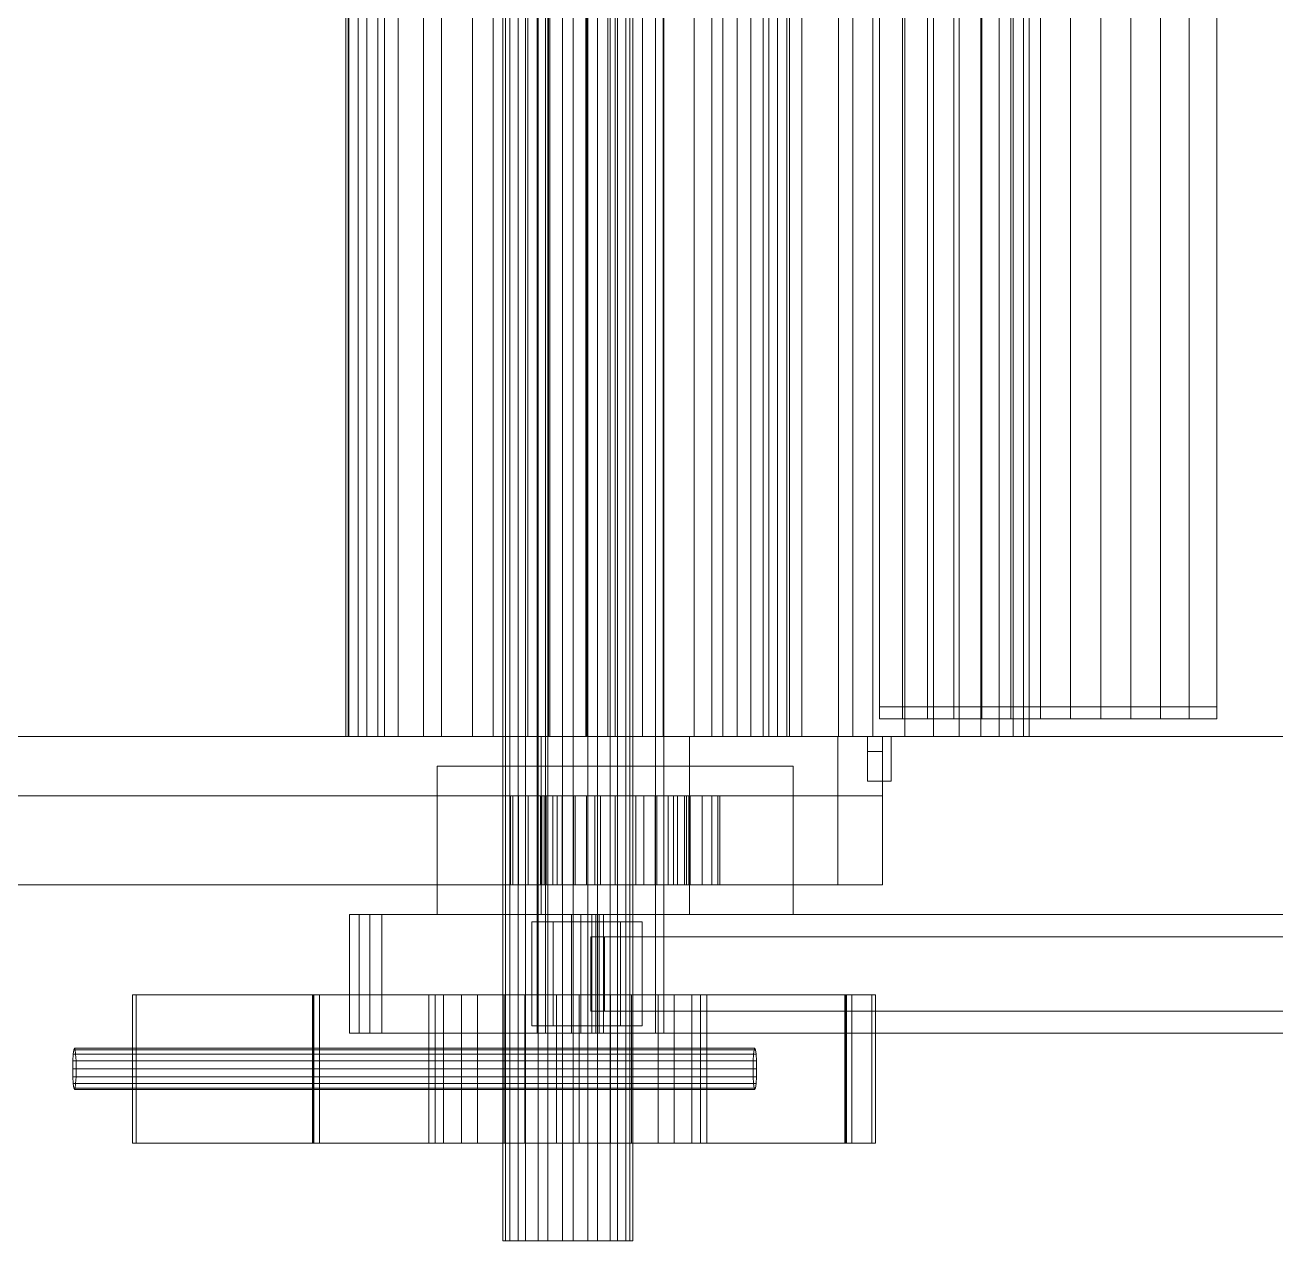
# Model space of a CAD drawing. Header units: millimetres. Extents: x -1970 to 34302, y -65268 to 6837.
# Drawn here: x 27429.3 to 27850.8, y -18420 to -18010.2 of the extents above; entities that cross this region are included whole.
import ezdxf

# ---------------------------------------------------------------- set-up
doc = ezdxf.new("R2010")
doc.units = ezdxf.units.MM
for name, color, linetype, lineweight in [('superior_C05', 7, 'Continuous', 0), ('superior_C05-C07', 7, 'Continuous', 0), ('superior_C07', 7, 'Continuous', 0)]:
    doc.layers.add(name, color=color, linetype=linetype, lineweight=lineweight)

msp = doc.modelspace()

# ---------------------------------------------------------------- linework, layer by layer
at = {"layer": 'superior_C05'}
for p, q in [((27538.187, -17750), (27538.187, -18250)), ((27548.187, -17750), (27548.187, -18250)), ((27628.187, -18250), (27628.187, -17750)), ((27708.187, -17750), (27708.187, -18250)), ((25128.187, -18250), (27628.187, -18250)), ((27538.187, -18250), (25218.187, -18250)), ((27548.187, -18250), (27550.511, -18250)), ((27550.511, -18250), (27557.35, -18250)), ((27557.35, -18250), (27568.306, -18250)), ((27568.306, -18250), (27582.741, -18250)), ((27582.741, -18250), (27599.818, -18250)), ((27599.818, -18250), (27618.544, -18250)), ((27605.662, -18250), (27603.187, -18250)), ((27603.187, -18250), (27603.187, -18310)), ((27612.599, -18250), (27605.662, -18250)), ((27622.624, -18250), (27612.599, -18250)), ((27618.544, -18250), (27637.83, -18250)), ((27633.75, -18250), (27622.624, -18250)), ((27628.187, -18250), (27647.768, -18250)), ((27628.187, -18250), (27647.332, -18250)), ((27643.774, -18250), (27633.75, -18250)), ((27637.83, -18250), (27656.555, -18250)), ((27650.711, -18250), (27643.774, -18250)), ((27647.332, -18250), (27665.364, -18250)), ((27647.768, -18250), (27666.368, -18250)), ((27653.187, -18250), (27650.711, -18250)), ((27653.187, -18250), (27653.187, -18310)), ((27656.555, -18250), (27673.632, -18250)), ((27665.364, -18250), (27681.236, -18250)), ((27666.368, -18250), (27683.054, -18250)), ((27673.632, -18250), (27688.067, -18250)), ((27681.236, -18250), (27694.025, -18250)), ((27683.054, -18250), (27696.988, -18250)), ((27688.067, -18250), (27699.023, -18250)), ((27694.025, -18250), (27702.988, -18250)), ((27696.988, -18250), (27707.472, -18250)), ((27699.023, -18250), (27705.862, -18250)), ((27702.988, -18250), (27707.603, -18250)), ((27705.862, -18250), (27708.187, -18250)), ((27707.472, -18250), (27713.98, -18250)), ((27713.98, -18250), (27716.187, -18250)), ((27568.187, -18310), (27568.187, -18260)), ((27568.187, -18260), (27688.187, -18260)), ((27688.187, -18260), (27688.187, -18310)), ((27328.187, -18270), (27718.187, -18270)), ((27593.614, -18270), (27592.937, -18270)), ((27592.937, -18270), (27602.937, -18270)), ((27592.937, -18300), (27592.937, -18270)), ((27595.62, -18270), (27593.614, -18270)), ((27593.614, -18270), (27603.422, -18270)), ((27593.614, -18300), (27593.614, -18270)), ((27598.877, -18270), (27595.62, -18270)), ((27595.62, -18270), (27604.859, -18270)), ((27595.62, -18300), (27595.62, -18270)), ((27603.261, -18270), (27598.877, -18270)), ((27598.877, -18270), (27607.192, -18270)), ((27598.877, -18300), (27598.877, -18270)), ((27602.937, -18270), (27603.422, -18270)), ((27602.937, -18270), (27602.937, -18300)), ((27608.603, -18270), (27603.261, -18270)), ((27603.261, -18270), (27610.332, -18270)), ((27603.261, -18300), (27603.261, -18270)), ((27603.422, -18270), (27604.859, -18270)), ((27603.422, -18270), (27603.422, -18300)), ((27604.187, -18300), (27604.187, -18270)), ((27604.187, -18270), (27652.187, -18270)), ((27604.859, -18270), (27607.192, -18270)), ((27604.859, -18270), (27604.859, -18300)), ((27607.192, -18270), (27610.332, -18270)), ((27607.192, -18270), (27607.192, -18300)), ((27614.697, -18270), (27608.603, -18270)), ((27608.603, -18270), (27614.158, -18270)), ((27608.603, -18300), (27608.603, -18270)), ((27610.332, -18270), (27614.158, -18270)), ((27610.332, -18270), (27610.332, -18300)), ((27614.158, -18270), (27618.524, -18270)), ((27614.158, -18270), (27614.158, -18300)), ((27621.31, -18270), (27614.697, -18270)), ((27614.697, -18270), (27618.524, -18270)), ((27614.697, -18300), (27614.697, -18270)), ((27618.524, -18270), (27623.261, -18270)), ((27618.524, -18270), (27618.524, -18300)), ((27628.187, -18270), (27621.31, -18270)), ((27621.31, -18270), (27623.261, -18270)), ((27621.31, -18300), (27621.31, -18270)), ((27623.261, -18270), (27628.187, -18270)), ((27623.261, -18270), (27623.261, -18300)), ((27635.064, -18270), (27628.187, -18270)), ((27628.187, -18270), (27633.113, -18270)), ((27628.187, -18270), (27628.187, -18300)), ((27635.064, -18270), (27633.113, -18270)), ((27633.113, -18270), (27637.849, -18270)), ((27633.113, -18270), (27633.113, -18300)), ((27641.676, -18270), (27635.064, -18270)), ((27635.064, -18300), (27635.064, -18270)), ((27641.676, -18270), (27637.849, -18270)), ((27637.849, -18270), (27642.215, -18270)), ((27637.849, -18270), (27637.849, -18300)), ((27647.77, -18270), (27641.676, -18270)), ((27641.676, -18300), (27641.676, -18270)), ((27647.77, -18270), (27642.215, -18270)), ((27642.215, -18270), (27646.041, -18270)), ((27642.215, -18270), (27642.215, -18300)), ((27653.112, -18270), (27646.041, -18270)), ((27646.041, -18270), (27649.181, -18270)), ((27646.041, -18270), (27646.041, -18300)), ((27653.112, -18270), (27647.77, -18270)), ((27647.77, -18300), (27647.77, -18270)), ((27657.496, -18270), (27649.181, -18270)), ((27649.181, -18270), (27651.515, -18270)), ((27649.181, -18270), (27649.181, -18300)), ((27660.753, -18270), (27651.515, -18270)), ((27651.515, -18270), (27652.951, -18270)), ((27651.515, -18270), (27651.515, -18300)), ((27652.187, -18270), (27652.187, -18300)), ((27662.759, -18270), (27652.951, -18270)), ((27652.951, -18270), (27653.437, -18270)), ((27652.951, -18270), (27652.951, -18300)), ((27657.496, -18270), (27653.112, -18270)), ((27653.112, -18300), (27653.112, -18270)), ((27653.437, -18270), (27663.437, -18270)), ((27653.437, -18300), (27653.437, -18270)), ((27660.753, -18270), (27657.496, -18270)), ((27657.496, -18300), (27657.496, -18270)), ((27662.759, -18270), (27660.753, -18270)), ((27660.753, -18300), (27660.753, -18270)), ((27663.437, -18270), (27662.759, -18270)), ((27662.759, -18300), (27662.759, -18270)), ((27663.437, -18270), (27663.437, -18300)), ((27718.187, -18270), (27718.187, -18300)), ((27718.187, -18300), (27328.187, -18300)), ((27602.937, -18300), (27592.937, -18300)), ((27592.937, -18300), (27593.614, -18300)), ((27603.422, -18300), (27593.614, -18300)), ((27593.614, -18300), (27595.62, -18300)), ((27604.859, -18300), (27595.62, -18300)), ((27595.62, -18300), (27598.877, -18300)), ((27607.192, -18300), (27598.877, -18300)), ((27598.877, -18300), (27603.261, -18300)), ((27603.422, -18300), (27602.937, -18300)), ((27610.332, -18300), (27603.261, -18300)), ((27603.261, -18300), (27608.603, -18300)), ((27604.859, -18300), (27603.422, -18300)), ((27652.187, -18300), (27604.187, -18300)), ((27607.192, -18300), (27604.859, -18300)), ((27610.332, -18300), (27607.192, -18300)), ((27614.158, -18300), (27608.603, -18300)), ((27608.603, -18300), (27614.697, -18300)), ((27614.158, -18300), (27610.332, -18300)), ((27618.524, -18300), (27614.158, -18300)), ((27618.524, -18300), (27614.697, -18300)), ((27614.697, -18300), (27621.31, -18300)), ((27623.261, -18300), (27618.524, -18300)), ((27623.261, -18300), (27621.31, -18300)), ((27621.31, -18300), (27628.187, -18300)), ((27628.187, -18300), (27623.261, -18300)), ((27633.113, -18300), (27628.187, -18300)), ((27628.187, -18300), (27635.064, -18300)), ((27637.849, -18300), (27633.113, -18300)), ((27633.113, -18300), (27635.064, -18300)), ((27635.064, -18300), (27641.676, -18300)), ((27642.215, -18300), (27637.849, -18300)), ((27637.849, -18300), (27641.676, -18300)), ((27641.676, -18300), (27647.77, -18300)), ((27646.041, -18300), (27642.215, -18300)), ((27642.215, -18300), (27647.77, -18300)), ((27649.181, -18300), (27646.041, -18300)), ((27646.041, -18300), (27653.112, -18300)), ((27647.77, -18300), (27653.112, -18300)), ((27651.515, -18300), (27649.181, -18300)), ((27649.181, -18300), (27657.496, -18300)), ((27652.951, -18300), (27651.515, -18300)), ((27651.515, -18300), (27660.753, -18300)), ((27653.437, -18300), (27652.951, -18300)), ((27652.951, -18300), (27662.759, -18300)), ((27653.112, -18300), (27657.496, -18300)), ((27663.437, -18300), (27653.437, -18300)), ((27657.496, -18300), (27660.753, -18300)), ((27660.753, -18300), (27662.759, -18300)), ((27662.759, -18300), (27663.437, -18300)), ((27688.187, -18310), (27568.187, -18310)), ((27603.187, -18310), (27605.662, -18310)), ((27605.662, -18310), (27612.599, -18310)), ((27612.599, -18310), (27622.624, -18310)), ((27622.624, -18310), (27633.75, -18310)), ((27633.75, -18310), (27643.774, -18310)), ((27643.774, -18310), (27650.711, -18310)), ((27650.711, -18310), (27653.187, -18310))]:
    msp.add_line(p, q, dxfattribs=at)
at = {"layer": 'superior_C05-C07'}
for p, q in [((27664.421, -17750), (27664.421, -18250)), ((27677.978, -18250), (27677.978, -17750)), ((27691.018, -18250), (27691.018, -17750)), ((27703.409, -18250), (27703.409, -17750)), ((27715.02, -18250), (27715.02, -17750)), ((27725.731, -18250), (27725.731, -17750)), ((27735.433, -18250), (27735.433, -17750)), ((27744.024, -18250), (27744.024, -17750)), ((27751.415, -18250), (27751.415, -17750)), ((27757.53, -18250), (27757.53, -17750)), ((27762.305, -18250), (27762.305, -17750)), ((27765.692, -18250), (27765.692, -17750)), ((27767.654, -18250), (27767.654, -17750)), ((27717.187, -17760), (27717.187, -18240)), ((27724.938, -18240), (27724.938, -17760)), ((27733.345, -18240), (27733.345, -17760)), ((27742.304, -18240), (27742.304, -17760)), ((27751.713, -18240), (27751.713, -17760)), ((27761.47, -18240), (27761.47, -17760)), ((27771.471, -18240), (27771.471, -17760)), ((27781.615, -18240), (27781.615, -17760)), ((27791.798, -18240), (27791.798, -17760)), ((27801.918, -18240), (27801.918, -17760)), ((27811.872, -18240), (27811.872, -17760)), ((27821.557, -18240), (27821.557, -17760)), ((27830.872, -18240), (27830.872, -17760)), ((27717.187, -18240), (27724.938, -18240)), ((27717.187, -18244), (27717.187, -18240)), ((27717.187, -18244), (27724.938, -18244)), ((27724.938, -18240), (27724.938, -18244)), ((27724.938, -18240), (27733.345, -18240)), ((27724.938, -18244), (27733.345, -18244)), ((27733.345, -18240), (27733.345, -18244)), ((27733.345, -18240), (27742.304, -18240)), ((27733.345, -18244), (27742.304, -18244)), ((27742.304, -18240), (27742.304, -18244)), ((27742.304, -18240), (27751.713, -18240)), ((27742.304, -18244), (27751.713, -18244)), ((27751.713, -18240), (27751.713, -18244)), ((27751.713, -18240), (27761.47, -18240)), ((27751.713, -18244), (27761.47, -18244)), ((27761.47, -18240), (27761.47, -18244)), ((27761.47, -18240), (27771.471, -18240)), ((27761.47, -18244), (27771.471, -18244)), ((27771.471, -18240), (27771.471, -18244)), ((27771.471, -18240), (27781.615, -18240)), ((27771.471, -18244), (27781.615, -18244)), ((27781.615, -18240), (27781.615, -18244)), ((27781.615, -18240), (27791.798, -18240)), ((27781.615, -18244), (27791.798, -18244)), ((27791.798, -18240), (27791.798, -18244)), ((27791.798, -18240), (27801.918, -18240)), ((27791.798, -18244), (27801.918, -18244)), ((27801.918, -18240), (27801.918, -18244)), ((27801.918, -18240), (27811.872, -18240)), ((27801.918, -18244), (27811.872, -18244)), ((27811.872, -18240), (27811.872, -18244)), ((27811.872, -18240), (27821.557, -18240)), ((27811.872, -18244), (27821.557, -18244)), ((27821.557, -18240), (27821.557, -18244)), ((27821.557, -18240), (27830.872, -18240)), ((27821.557, -18244), (27830.872, -18244)), ((27830.872, -18240), (27830.872, -18244)), ((27664.421, -18250), (27677.978, -18250)), ((27677.978, -18250), (27691.018, -18250)), ((27691.018, -18250), (27703.409, -18250)), ((27703.187, -18300), (27703.187, -18250)), ((27703.187, -18250), (27718.187, -18250)), ((27703.409, -18250), (27715.02, -18250)), ((27713.187, -18255), (27713.187, -18250)), ((27713.187, -18250), (27718.187, -18250)), ((27713.187, -18250), (27721.187, -18250)), ((27713.187, -18265), (27713.187, -18250)), ((27715.02, -18250), (27725.731, -18250)), ((27718.187, -18250), (27718.187, -18300)), ((27718.187, -18250), (27718.187, -18255)), ((27721.187, -18250), (27721.187, -18265)), ((27725.731, -18250), (27735.433, -18250)), ((27735.433, -18250), (27744.024, -18250)), ((27744.024, -18250), (27751.415, -18250)), ((27751.415, -18250), (27757.53, -18250)), ((27757.53, -18250), (27762.305, -18250)), ((27762.305, -18250), (27765.692, -18250)), ((27765.692, -18250), (27767.654, -18250)), ((27718.187, -18255), (27713.187, -18255)), ((27713.187, -18265), (27721.187, -18265)), ((27718.187, -18300), (27703.187, -18300))]:
    msp.add_line(p, q, dxfattribs=at)
at = {"layer": 'superior_C07'}
for p, q in [((27590.258, -17580), (27590.258, -18420)), ((27591.25, -17580), (27591.25, -18420)), ((27592.605, -17580), (27592.605, -18420)), ((27595.429, -17580), (27595.429, -18420)), ((27597.932, -17580), (27597.932, -18420)), ((27602.159, -17580), (27602.159, -18420)), ((27605.43, -17580), (27605.43, -18420)), ((27610.416, -17580), (27610.416, -18420)), ((27613.957, -17580), (27613.957, -18420)), ((27618.943, -17580), (27618.943, -18420)), ((27622.214, -17580), (27622.214, -18420)), ((27626.441, -17580), (27626.441, -18420)), ((27628.944, -17580), (27628.944, -18420)), ((27631.769, -17580), (27631.769, -18420)), ((27633.123, -17580), (27633.123, -18420)), ((27634.115, -18420), (27634.115, -17580)), ((27601.907, -17650), (27601.907, -18350)), ((27604.723, -18350), (27604.723, -17650)), ((27641.777, -18350), (27641.777, -17650)), ((27644.593, -17650), (27644.593, -18350)), ((27537.43, -17750), (27537.43, -18250)), ((27538.415, -17750), (27538.415, -18250)), ((27541.539, -17750), (27541.539, -18250)), ((27544.428, -17750), (27544.428, -18250)), ((27550.462, -17750), (27550.462, -18250)), ((27555.058, -17750), (27555.058, -18250)), ((27563.593, -17750), (27563.593, -18250)), ((27569.582, -17750), (27569.582, -18250)), ((27580.034, -17750), (27580.034, -18250)), ((27587.009, -17750), (27587.009, -18250)), ((27598.667, -17750), (27598.667, -18250)), ((27606.152, -17750), (27606.152, -18250)), ((27618.221, -18250), (27618.221, -17750)), ((27618.623, -17750), (27618.623, -18250)), ((27625.706, -17750), (27625.706, -18250)), ((27637.364, -17750), (27637.364, -18250)), ((27644.339, -17750), (27644.339, -18250)), ((27654.791, -17750), (27654.791, -18250)), ((27660.781, -17750), (27660.781, -18250)), ((27669.315, -17750), (27669.315, -18250)), ((27673.911, -17750), (27673.911, -18250)), ((27679.945, -17750), (27679.945, -18250)), ((27682.834, -17750), (27682.834, -18250)), ((27685.958, -17750), (27685.958, -18250)), ((27686.943, -18250), (27686.943, -17750)), ((27605.669, -18250), (27605.669, -18000)), ((27606.152, -18000), (27606.152, -18250)), ((27538.415, -18250), (27537.43, -18250)), ((27537.43, -18250), (27541.539, -18250)), ((27544.428, -18250), (27538.415, -18250)), ((27541.539, -18250), (27550.462, -18250)), ((27555.058, -18250), (27544.428, -18250)), ((27550.462, -18250), (27563.593, -18250)), ((27569.582, -18250), (27555.058, -18250)), ((27563.593, -18250), (27580.034, -18250)), ((27587.009, -18250), (27569.582, -18250)), ((27580.034, -18250), (27598.667, -18250)), ((27606.152, -18250), (27587.009, -18250)), ((27598.667, -18250), (27618.221, -18250)), ((27605.669, -18250), (27954.535, -18250)), ((27606.152, -18250), (27605.669, -18250)), ((27606.152, -18250), (27955.017, -18250)), ((27625.706, -18250), (27606.152, -18250)), ((31954.118, -18250), (27618.221, -18250)), ((27618.623, -18250), (27618.221, -18250)), ((27618.221, -18250), (27637.364, -18250)), ((27618.623, -18250), (31954.52, -18250)), ((27644.339, -18250), (27625.706, -18250)), ((27637.364, -18250), (27654.791, -18250)), ((27660.781, -18250), (27644.339, -18250)), ((27654.791, -18250), (27669.315, -18250)), ((27673.911, -18250), (27660.781, -18250)), ((27669.315, -18250), (27679.945, -18250)), ((27682.834, -18250), (27673.911, -18250)), ((27679.945, -18250), (27685.958, -18250)), ((27686.943, -18250), (27682.834, -18250)), ((27685.958, -18250), (27686.943, -18250)), ((27538.637, -18310), (27541.855, -18310)), ((27538.637, -18350), (27538.637, -18310)), ((27613.393, -18310), (27538.637, -18310)), ((27541.855, -18310), (27541.855, -18350)), ((27541.855, -18310), (27616.612, -18310)), ((27545.476, -18310), (27549.499, -18310)), ((27545.476, -18350), (27545.476, -18310)), ((27620.233, -18310), (27545.476, -18310)), ((27549.499, -18310), (27549.499, -18350)), ((27549.499, -18310), (27624.256, -18310)), ((27613.393, -18310), (27616.612, -18310)), ((27613.393, -18350), (27613.393, -18310)), ((28809.503, -18310), (27613.393, -18310)), ((27616.612, -18310), (27616.612, -18350)), ((27616.612, -18310), (28812.721, -18310)), ((27620.233, -18310), (27620.233, -18350)), ((27624.256, -18310), (27620.233, -18310)), ((27621.687, -18310), (27622.801, -18310)), ((27621.687, -18350), (27621.687, -18310)), ((28823.429, -18310), (27621.687, -18310)), ((27622.801, -18310), (27622.801, -18350)), ((27622.801, -18310), (28824.543, -18310)), ((27624.256, -18350), (27624.256, -18310)), ((27629.954, -18312.5), (27600.051, -18312.5)), ((27600.051, -18312.5), (27600.051, -18347.5)), ((27607.293, -18312.5), (27600.051, -18312.5)), ((27607.293, -18347.5), (27607.293, -18312.5)), ((27607.293, -18312.5), (27637.195, -18312.5)), ((27629.954, -18347.5), (27629.954, -18312.5)), ((27629.954, -18312.5), (27637.195, -18312.5)), ((27637.195, -18312.5), (27637.195, -18347.5)), ((27619.922, -18317.5), (27624.566, -18317.5)), ((27619.922, -18342.5), (27619.922, -18317.5)), ((28808.79, -18317.5), (27619.922, -18317.5)), ((27624.566, -18317.5), (27624.566, -18342.5)), ((27624.566, -18317.5), (28813.434, -18317.5)), ((27714.678, -18337), (27465.489, -18337)), ((27465.489, -18337), (27465.489, -18387)), ((27466.696, -18337), (27465.489, -18337)), ((27466.696, -18387), (27466.696, -18337)), ((27466.696, -18337), (27715.885, -18337)), ((27705.596, -18337), (27526.18, -18337)), ((27526.18, -18337), (27526.18, -18387)), ((27526.662, -18337), (27526.18, -18337)), ((27705.918, -18337), (27526.501, -18337)), ((27526.501, -18337), (27526.501, -18387)), ((27528.513, -18337), (27526.501, -18337)), ((27526.662, -18387), (27526.662, -18337)), ((27526.662, -18337), (27706.079, -18337)), ((27528.513, -18387), (27528.513, -18337)), ((27528.513, -18337), (27707.929, -18337)), ((27570.352, -18337), (27565.339, -18337)), ((27565.339, -18337), (27567.458, -18337)), ((27565.339, -18337), (27565.339, -18387)), ((27567.458, -18337), (27576.386, -18337)), ((27567.458, -18337), (27567.458, -18387)), ((27581.734, -18337), (27570.352, -18337)), ((27570.352, -18337), (27570.352, -18387)), ((27576.386, -18337), (27590.765, -18337)), ((27576.386, -18337), (27576.386, -18387)), ((27597.753, -18337), (27581.734, -18337)), ((27581.734, -18337), (27581.734, -18387)), ((27590.765, -18337), (27608.405, -18337)), ((27590.765, -18337), (27590.765, -18387)), ((27615.968, -18337), (27597.753, -18337)), ((27597.753, -18337), (27597.753, -18387)), ((27608.405, -18337), (27626.621, -18337)), ((27608.405, -18337), (27608.405, -18387)), ((27633.608, -18337), (27615.968, -18337)), ((27615.968, -18337), (27615.968, -18387)), ((27626.621, -18337), (27642.639, -18337)), ((27626.621, -18337), (27626.621, -18387)), ((27647.987, -18337), (27633.608, -18337)), ((27633.608, -18337), (27633.608, -18387)), ((27642.639, -18337), (27654.021, -18337)), ((27642.639, -18337), (27642.639, -18387)), ((27656.915, -18337), (27647.987, -18337)), ((27647.987, -18337), (27647.987, -18387)), ((27654.021, -18337), (27659.034, -18337)), ((27654.021, -18337), (27654.021, -18387)), ((27659.034, -18337), (27656.915, -18337)), ((27656.915, -18337), (27656.915, -18387)), ((27659.034, -18387), (27659.034, -18337)), ((27705.596, -18387), (27705.596, -18337)), ((27705.596, -18337), (27706.079, -18337)), ((27705.918, -18387), (27705.918, -18337)), ((27705.918, -18337), (27707.929, -18337)), ((27706.079, -18337), (27706.079, -18387)), ((27707.929, -18337), (27707.929, -18387)), ((27714.678, -18387), (27714.678, -18337)), ((27714.678, -18337), (27715.885, -18337)), ((27715.885, -18337), (27715.885, -18387)), ((27624.566, -18342.5), (27619.922, -18342.5)), ((27619.922, -18342.5), (28808.79, -18342.5)), ((27624.566, -18342.5), (28813.434, -18342.5)), ((27600.051, -18347.5), (27629.954, -18347.5)), ((27607.293, -18347.5), (27600.051, -18347.5)), ((27637.195, -18347.5), (27607.293, -18347.5)), ((27637.195, -18347.5), (27629.954, -18347.5)), ((27541.855, -18350), (27538.637, -18350)), ((27538.637, -18350), (27613.393, -18350)), ((27541.855, -18350), (27616.612, -18350)), ((27549.499, -18350), (27545.476, -18350)), ((27545.476, -18350), (27620.233, -18350)), ((27549.499, -18350), (27624.256, -18350)), ((27601.907, -18350), (27641.777, -18350)), ((27601.907, -18350), (27604.723, -18350)), ((27644.593, -18350), (27604.723, -18350)), ((27616.612, -18350), (27613.393, -18350)), ((27613.393, -18350), (28809.503, -18350)), ((27616.612, -18350), (28812.721, -18350)), ((27620.233, -18350), (27624.256, -18350)), ((27622.801, -18350), (27621.687, -18350)), ((27621.687, -18350), (28823.429, -18350)), ((27622.801, -18350), (28824.543, -18350)), ((27644.593, -18350), (27641.777, -18350)), ((27445.436, -18359.321), (27445.558, -18357.05)), ((27445.558, -18357.05), (27445.741, -18355.533)), ((27445.558, -18357.05), (27674.812, -18357.05)), ((27445.741, -18355.533), (27445.956, -18355)), ((27445.741, -18355.533), (27674.995, -18355.533)), ((27445.956, -18355), (27446.172, -18355.533)), ((27675.21, -18355), (27445.956, -18355)), ((27446.172, -18355.533), (27446.354, -18357.05)), ((27446.172, -18355.533), (27675.426, -18355.533)), ((27446.354, -18357.05), (27446.476, -18359.321)), ((27446.354, -18357.05), (27675.609, -18357.05)), ((27674.812, -18357.05), (27674.69, -18359.321)), ((27674.995, -18355.533), (27674.812, -18357.05)), ((27675.21, -18355), (27674.995, -18355.533)), ((27675.426, -18355.533), (27675.21, -18355)), ((27675.609, -18357.05), (27675.426, -18355.533)), ((27675.731, -18359.321), (27675.609, -18357.05)), ((27445.393, -18362), (27445.436, -18359.321)), ((27445.436, -18364.679), (27445.393, -18362)), ((27445.393, -18362), (27674.647, -18362)), ((27445.436, -18359.321), (27674.69, -18359.321)), ((27446.476, -18359.321), (27446.519, -18362)), ((27446.476, -18359.321), (27675.731, -18359.321)), ((27446.519, -18362), (27446.476, -18364.679)), ((27446.519, -18362), (27675.774, -18362)), ((27674.69, -18359.321), (27674.647, -18362)), ((27674.647, -18362), (27674.69, -18364.679)), ((27675.774, -18362), (27675.731, -18359.321)), ((27675.731, -18364.679), (27675.774, -18362)), ((27445.558, -18366.95), (27445.436, -18364.679)), ((27445.436, -18364.679), (27674.69, -18364.679)), ((27446.476, -18364.679), (27446.354, -18366.95)), ((27446.476, -18364.679), (27675.731, -18364.679)), ((27674.69, -18364.679), (27674.812, -18366.95)), ((27675.609, -18366.95), (27675.731, -18364.679)), ((27445.741, -18368.467), (27445.558, -18366.95)), ((27445.558, -18366.95), (27674.812, -18366.95)), ((27445.956, -18369), (27445.741, -18368.467)), ((27445.741, -18368.467), (27674.995, -18368.467)), ((27446.172, -18368.467), (27445.956, -18369)), ((27445.956, -18369), (27675.21, -18369)), ((27446.354, -18366.95), (27446.172, -18368.467)), ((27446.172, -18368.467), (27675.426, -18368.467)), ((27446.354, -18366.95), (27675.609, -18366.95)), ((27674.812, -18366.95), (27674.995, -18368.467)), ((27674.995, -18368.467), (27675.21, -18369)), ((27675.21, -18369), (27675.426, -18368.467)), ((27675.426, -18368.467), (27675.609, -18366.95)), ((27465.489, -18387), (27714.678, -18387)), ((27465.489, -18387), (27466.696, -18387)), ((27715.885, -18387), (27466.696, -18387)), ((27526.18, -18387), (27705.596, -18387)), ((27526.18, -18387), (27526.662, -18387)), ((27526.501, -18387), (27705.918, -18387)), ((27526.501, -18387), (27528.513, -18387)), ((27706.079, -18387), (27526.662, -18387)), ((27707.929, -18387), (27528.513, -18387)), ((27567.458, -18387), (27565.339, -18387)), ((27565.339, -18387), (27570.352, -18387)), ((27576.386, -18387), (27567.458, -18387)), ((27570.352, -18387), (27581.734, -18387)), ((27590.765, -18387), (27576.386, -18387)), ((27581.734, -18387), (27597.753, -18387)), ((27608.405, -18387), (27590.765, -18387)), ((27597.753, -18387), (27615.968, -18387)), ((27626.621, -18387), (27608.405, -18387)), ((27615.968, -18387), (27633.608, -18387)), ((27642.639, -18387), (27626.621, -18387)), ((27633.608, -18387), (27647.987, -18387)), ((27654.021, -18387), (27642.639, -18387)), ((27647.987, -18387), (27656.915, -18387)), ((27659.034, -18387), (27654.021, -18387)), ((27656.915, -18387), (27659.034, -18387)), ((27706.079, -18387), (27705.596, -18387)), ((27707.929, -18387), (27705.918, -18387)), ((27715.885, -18387), (27714.678, -18387)), ((27591.25, -18420), (27590.258, -18420)), ((27590.258, -18420), (27592.605, -18420)), ((27595.429, -18420), (27591.25, -18420)), ((27592.605, -18420), (27597.932, -18420)), ((27602.159, -18420), (27595.429, -18420)), ((27597.932, -18420), (27605.43, -18420)), ((27610.416, -18420), (27602.159, -18420)), ((27605.43, -18420), (27613.957, -18420)), ((27618.943, -18420), (27610.416, -18420)), ((27613.957, -18420), (27622.214, -18420)), ((27626.441, -18420), (27618.943, -18420)), ((27622.214, -18420), (27628.944, -18420)), ((27631.769, -18420), (27626.441, -18420)), ((27628.944, -18420), (27633.123, -18420)), ((27634.115, -18420), (27631.769, -18420)), ((27633.123, -18420), (27634.115, -18420))]:
    msp.add_line(p, q, dxfattribs=at)

doc.saveas('drawing.dxf')
